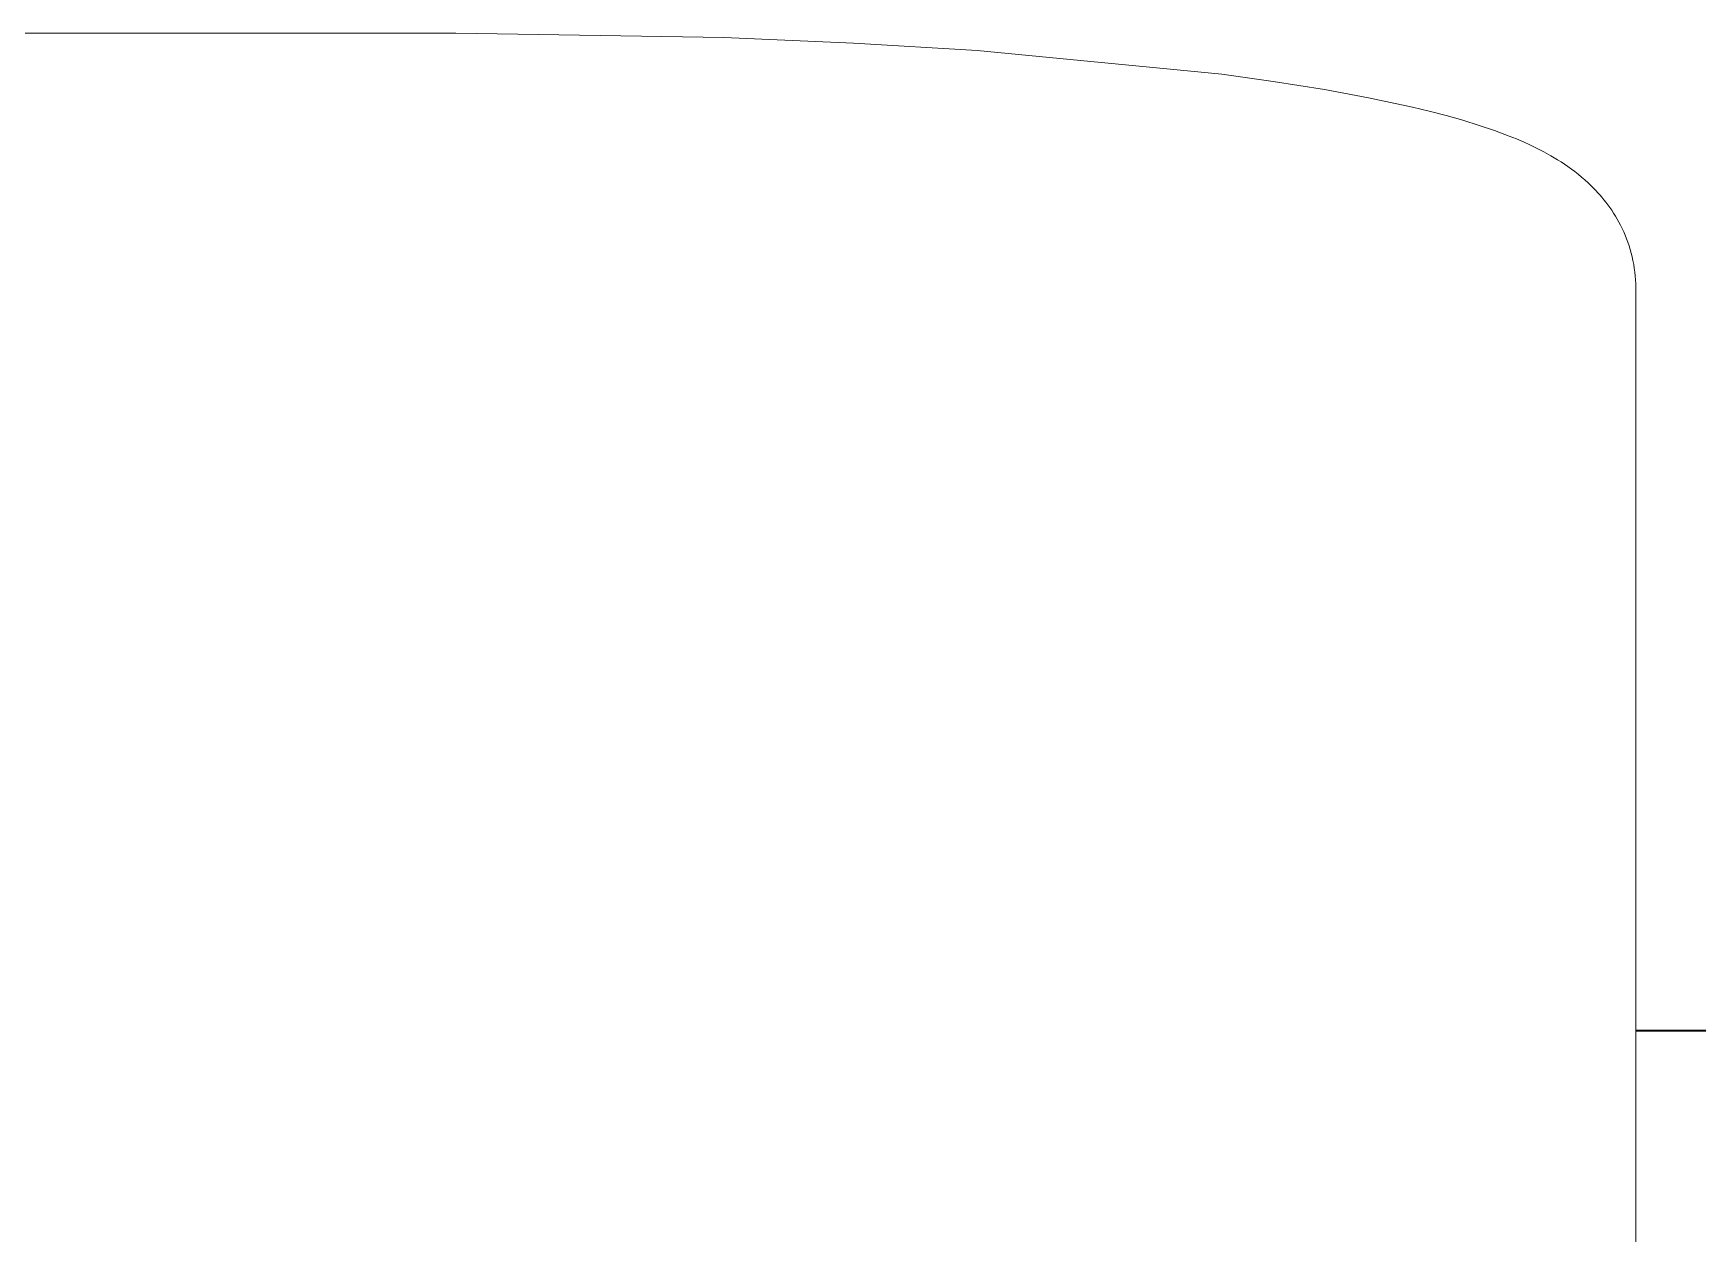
# Model space of a CAD drawing. Header units: millimetres. Extents: x -779 to 3049, y 55 to 2500.
# Drawn here: x -85.52 to -57.31, y 1996.98 to 2017.46 of the extents above; entities that cross this region are included whole.
import ezdxf

# ---------------------------------------------------------------- set-up
doc = ezdxf.new("R2010")
doc.units = ezdxf.units.MM
doc.layers.add('ZANO_R', color=7, linetype='Continuous', lineweight=0)

msp = doc.modelspace()

# ---------------------------------------------------------------- linework, layer by layer
at = {"layer": 'ZANO_R'}
for p, q in [((-99.707, 2017.456), (-78.358, 2017.456)), ((-78.358, 2017.456), (-73.812, 2017.382)), ((-73.812, 2017.382), (-71.616, 2017.29)), ((-71.616, 2017.29), (-69.522, 2017.163)), ((-69.522, 2017.163), (-65.375, 2016.761)), ((-65.375, 2016.761), (-64.503, 2016.641)), ((-64.503, 2016.641), (-63.634, 2016.503)), ((-63.634, 2016.503), (-62.886, 2016.365)), ((-62.886, 2016.365), (-62.143, 2016.206)), ((-62.143, 2016.206), (-61.857, 2016.137)), ((-61.857, 2016.137), (-61.573, 2016.063)), ((-61.573, 2016.063), (-61.291, 2015.982)), ((-61.291, 2015.982), (-61.011, 2015.896)), ((-61.011, 2015.896), (-60.753, 2015.809)), ((-60.753, 2015.809), (-60.504, 2015.715)), ((-60.504, 2015.715), (-60.382, 2015.666)), ((-60.382, 2015.666), (-60.263, 2015.614)), ((-60.263, 2015.614), (-60.145, 2015.56)), ((-60.145, 2015.56), (-60.029, 2015.504)), ((-60.029, 2015.504), (-59.914, 2015.445)), ((-59.914, 2015.445), (-59.799, 2015.381)), ((-59.799, 2015.381), (-59.682, 2015.312)), ((-59.682, 2015.312), (-59.624, 2015.275)), ((-59.624, 2015.275), (-59.566, 2015.237)), ((-59.566, 2015.237), (-59.507, 2015.197)), ((-59.507, 2015.197), (-59.449, 2015.155)), ((-59.449, 2015.155), (-59.391, 2015.112)), ((-59.391, 2015.112), (-59.334, 2015.066)), ((-59.334, 2015.066), (-59.277, 2015.019)), ((-59.277, 2015.019), (-59.22, 2014.97)), ((-59.22, 2014.97), (-59.164, 2014.919)), ((-59.164, 2014.919), (-59.108, 2014.866)), ((-59.108, 2014.866), (-59.072, 2014.83)), ((-59.072, 2014.83), (-59.037, 2014.793)), ((-59.037, 2014.793), (-59.001, 2014.755)), ((-59.001, 2014.755), (-58.966, 2014.716)), ((-58.966, 2014.716), (-58.932, 2014.676)), ((-58.932, 2014.676), (-58.898, 2014.634)), ((-58.898, 2014.634), (-58.864, 2014.592)), ((-58.864, 2014.592), (-58.831, 2014.548)), ((-58.831, 2014.548), (-58.798, 2014.503)), ((-58.798, 2014.503), (-58.766, 2014.456)), ((-58.766, 2014.456), (-58.735, 2014.408)), ((-58.735, 2014.408), (-58.704, 2014.359)), ((-58.704, 2014.359), (-58.674, 2014.308)), ((-58.674, 2014.308), (-58.645, 2014.256)), ((-58.645, 2014.256), (-58.617, 2014.202)), ((-58.617, 2014.202), (-58.589, 2014.147)), ((-58.589, 2014.147), (-58.563, 2014.09)), ((-58.563, 2014.09), (-58.538, 2014.032)), ((-58.538, 2014.032), (-58.514, 2013.974)), ((-58.514, 2013.974), (-58.492, 2013.914)), ((-58.492, 2013.914), (-58.472, 2013.854)), ((-58.472, 2013.854), (-58.453, 2013.793)), ((-58.453, 2013.793), (-58.435, 2013.73)), ((-58.435, 2013.73), (-58.42, 2013.668)), ((-58.42, 2013.668), (-58.405, 2013.604)), ((-58.405, 2013.604), (-58.393, 2013.54)), ((-58.393, 2013.54), (-58.383, 2013.475)), ((-58.383, 2013.475), (-58.374, 2013.409)), ((-58.374, 2013.409), (-58.367, 2013.343)), ((-58.367, 2013.343), (-58.362, 2013.275)), ((-58.362, 2013.275), (-58.359, 2013.208)), ((-58.359, 2013.208), (-58.358, 2013.139)), ((-58.358, 1998.264), (-58.358, 2013.139)), ((-18.358, 2000.56), (-58.358, 2000.56)), ((-18.358, 2000.542), (-58.358, 2000.542)), ((-58.358, 1998.26), (-58.358, 1998.264)), ((-58.358, 1996.976), (-58.358, 1998.26))]:
    msp.add_line(p, q, dxfattribs=at)

doc.saveas('drawing.dxf')
